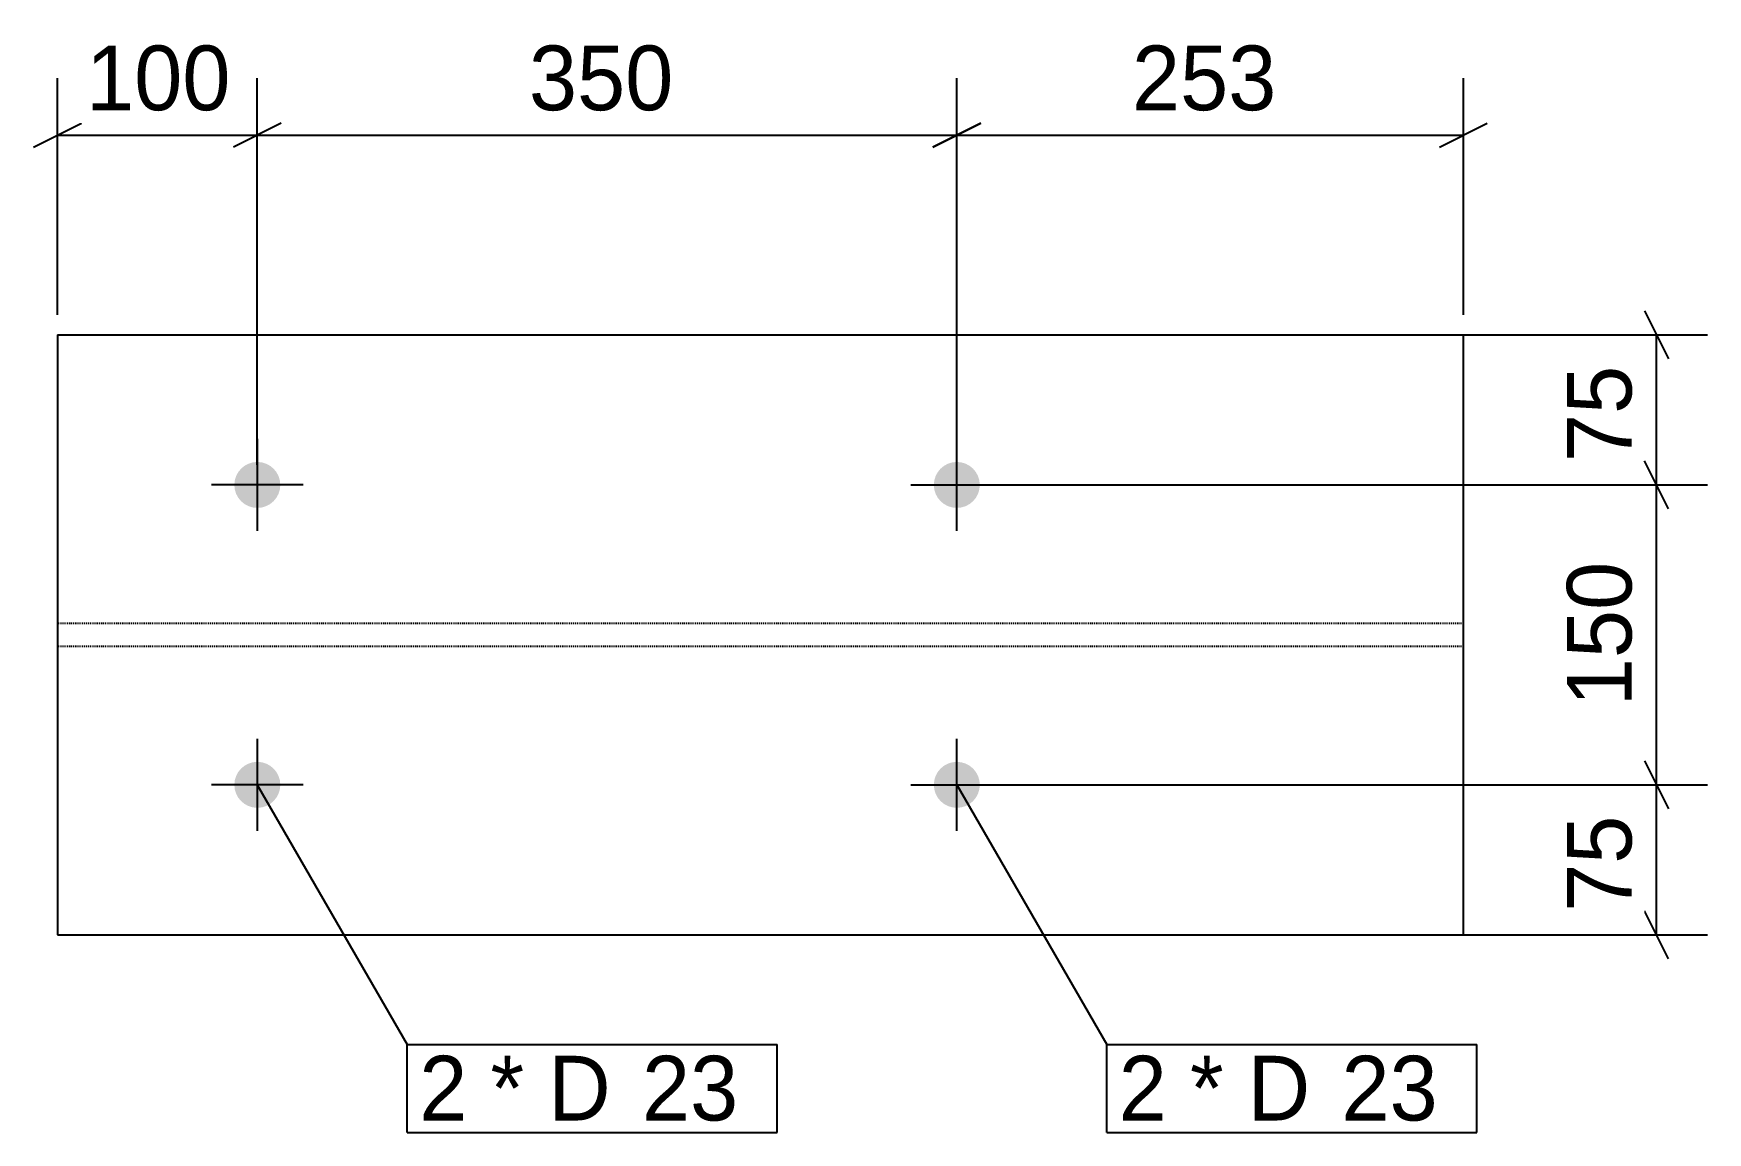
# Model space of a CAD drawing. Header units: millimetres. Extents: x 32 to 6661, y 32 to 653.
# Drawn here: x 32 to 870, y 32 to 582 of the extents above.
import ezdxf

# ---------------------------------------------------------------- set-up
doc = ezdxf.new("R2010")
doc.units = ezdxf.units.MM
doc.linetypes.add('DXK_LINE_DOT4', pattern=[0.9408, 0.4704, -0.4704])
doc.styles.add('Comic Sans MS', font='COMIC.TTF', dxfattribs={"height": 0.2})

msp = doc.modelspace()

# ---------------------------------------------------------------- hatches: boundary and pattern name
at = {"linetype": 'Continuous'}
for points in [[(144, 344.4, -1), (144, 367.4, -1)], [(493.99, 367.4, -1), (493.99, 344.4, -1)], [(144, 194.4, -1), (144, 217.4, -1)], [(493.99, 217.4, -1), (493.99, 194.4, -1)]]:
    msp.add_hatch(color=3, dxfattribs=at).paths.add_polyline_path(points)

# ---------------------------------------------------------------- linework, layer by layer
at = {"color": 8, "linetype": 'Continuous'}
for p, q in [((44, 440.9), (44, 559.3)), ((144, 365.9), (144, 559.3)), ((144, 365.9), (144, 559.3)), ((493.99, 365.9), (493.99, 559.3)), ((493.99, 365.9), (493.99, 559.3)), ((747.43, 440.9), (747.43, 559.3)), ((32, 524.9), (56, 536.9)), ((156, 536.9), (132, 524.9)), ((156, 536.9), (132, 524.9)), ((505.99, 536.9), (481.99, 524.9)), ((481.99, 524.9), (505.99, 536.9)), ((735.43, 524.9), (759.43, 536.9)), ((44, 530.9), (144, 530.9)), ((144, 530.9), (493.99, 530.9)), ((493.99, 530.9), (747.43, 530.9)), ((838, 442.9), (850, 418.9)), ((503.99, 430.9), (869.6, 430.9)), ((844, 355.9), (844, 430.9)), ((850, 343.9), (838, 367.9)), ((503.99, 355.9), (869.6, 355.9)), ((503.99, 355.9), (869.6, 355.9)), ((844, 205.9), (844, 355.9)), ((838, 217.9), (850, 193.9)), ((838, 217.9), (850, 193.9)), ((503.99, 205.9), (869.6, 205.9)), ((503.99, 205.9), (869.6, 205.9)), ((844, 130.9), (844, 205.9)), ((850, 118.9), (838, 142.9)), ((503.99, 130.9), (869.6, 130.9))]:
    msp.add_line(p, q, dxfattribs=at)
at = {"color": 7, "linetype": 'Continuous'}
for p, q in [((44, 430.9), (44, 130.9)), ((44, 430.9), (747.43, 430.9)), ((747.43, 130.9), (747.43, 430.9)), ((144, 205.9), (219, 76)), ((493.99, 205.9), (568.99, 76)), ((44, 130.9), (747.43, 130.9)), ((219, 76), (404.17, 76)), ((219, 32), (219, 76)), ((404.17, 32), (404.17, 76)), ((568.99, 76), (754.17, 76)), ((568.99, 32), (568.99, 76)), ((754.17, 32), (754.17, 76)), ((219, 32), (404.17, 32)), ((568.99, 32), (754.17, 32))]:
    msp.add_line(p, q, dxfattribs=at)
at = {"color": 3, "linetype": 'Continuous'}
for p, q in [((144, 378.9), (144, 332.9)), ((493.99, 332.9), (493.99, 378.9)), ((167, 355.9), (121, 355.9)), ((470.99, 355.9), (516.99, 355.9)), ((144, 228.9), (144, 182.9)), ((493.99, 182.9), (493.99, 228.9)), ((167, 205.9), (121, 205.9)), ((470.99, 205.9), (516.99, 205.9))]:
    msp.add_line(p, q, dxfattribs=at)
at = {"color": 7, "linetype": 'DXK_LINE_DOT4'}
for p, q in [((747.43, 286.65), (44, 286.65)), ((747.43, 275.15), (44, 275.15))]:
    msp.add_line(p, q, dxfattribs=at)

# ---------------------------------------------------------------- wipeouts: each hides what was drawn before it
at = {"color": 0}
for points in [[(364.49, 536.9), (364.49, 581.7), (273.5, 581.7), (273.5, 536.9)], [(666.2, 536.9), (666.2, 581.7), (575.22, 581.7), (575.22, 536.9)], [(838, 322.97), (793.2, 322.97), (793.2, 238.83), (838, 238.83)], [(251.06, 38), (251.06, 70), (225, 70), (225, 38)], [(326.85, 38), (326.85, 70), (260.66, 70), (260.66, 38)], [(388.57, 38), (388.57, 70), (336.45, 70), (336.45, 38)], [(601.05, 38), (601.05, 70), (574.99, 70), (574.99, 38)], [(676.84, 38), (676.84, 70), (610.65, 70), (610.65, 38)], [(738.57, 38), (738.57, 70), (686.44, 70), (686.44, 38)]]:
    msp.add_wipeout(points, dxfattribs=at)

# ---------------------------------------------------------------- next in the draw order: texts
at = {"color": 3, "style": 'Comic Sans MS'}
for s, p in [('350', (279.9, 543.3)), ('253', (581.62, 543.3))]:
    msp.add_text(s, height=32.375, dxfattribs=at).set_placement(p)
msp.add_text('150', height=32.375, rotation=90.00021, dxfattribs=at).set_placement((831.6, 245.23))

# ---------------------------------------------------------------- next in the draw order: wipeouts: each hides what was drawn before it
at = {"color": 0}
for points in [[(136.07, 536.9), (136.07, 581.7), (51.93, 581.7), (51.93, 536.9)], [(838, 425.86), (793.2, 425.86), (793.2, 360.94), (838, 360.94)], [(838, 200.86), (793.2, 200.86), (793.2, 135.94), (838, 135.94)], [(251.06, 38), (251.06, 70), (225, 70), (225, 38)], [(326.85, 38), (326.85, 70), (260.66, 70), (260.66, 38)], [(388.57, 38), (388.57, 70), (336.45, 70), (336.45, 38)], [(601.05, 38), (601.05, 70), (574.99, 70), (574.99, 38)], [(676.84, 38), (676.84, 70), (610.65, 70), (610.65, 38)], [(738.57, 38), (738.57, 70), (686.44, 70), (686.44, 38)]]:
    msp.add_wipeout(points, dxfattribs=at)

# ---------------------------------------------------------------- next in the draw order: linework, layer by layer
at = {"color": 8, "linetype": 'Continuous'}
msp.add_line((850, 343.9), (838, 367.9), dxfattribs=at)

# ---------------------------------------------------------------- next in the draw order: texts
at = {"color": 3, "style": 'Comic Sans MS'}
for s, height, p in [('100', 32.375, (58.33, 543.3)), ('2', 32.38, (225, 38)), ('* D', 32.375, (260.66, 38)), ('23', 32.375, (336.45, 38)), ('2', 32.38, (574.99, 38)), ('* D', 32.375, (610.65, 38)), ('23', 32.375, (686.44, 38))]:
    msp.add_text(s, height=height, dxfattribs=at).set_placement(p)
for p in [(831.6, 367.34), (831.6, 142.34)]:
    msp.add_text('75', height=32.375, rotation=90.00021, dxfattribs=at).set_placement(p)

doc.saveas('drawing.dxf')
